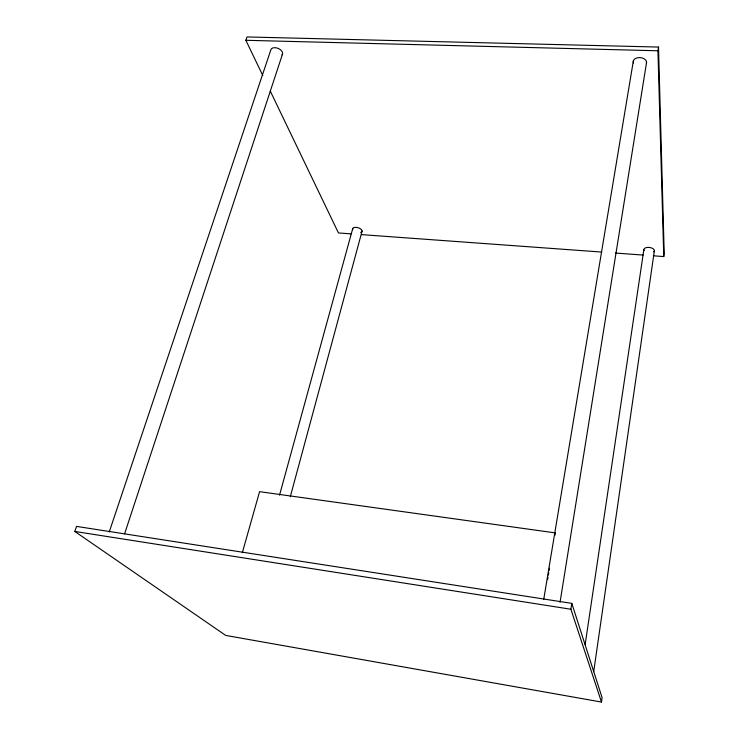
<?xml version="1.0" encoding="UTF-8"?>
<svg xmlns="http://www.w3.org/2000/svg" width="739" height="739" viewBox="0 0 739 739"><rect width="100%" height="100%" fill="white"/><g stroke="black" fill="none" stroke-linecap="round" stroke-linejoin="round"><path stroke-width="1.11" d="M601.472 702.05L602.091 697.625L571.81 603.375L76.551 526.399L74.796 531.443L225.709 635.42L601.472 702.05L570.896 609.241L571.81 603.375M653.415 255.814L663.761 256.572L664.204 253.431L658.514 47.065L247.029 36.95L245.865 40.294L262.788 75.507M593.685 671.723L654.394 250.567M585.159 644.473L643.835 249.81M663.761 256.572L657.932 50.779L658.514 47.065M560.051 602.276L646.588 62.252M547.636 579.57L548.015 577.298M548.393 575.025L548.772 572.743M549.151 570.471L549.53 568.189M555.017 535.193L555.395 532.911L259.583 491.666L242.327 552.717M543.756 599.19L633.388 60.727M290.279 496.774L362.092 231.058M279.527 495.195L352.762 228.434M124.577 533.863L282.51 54.049M109.252 531.941L270.917 49.633A6.208 3.704 22.1 0 1 278.64 48.626A6.208 3.704 22.1 0 1 282.002 54.88M245.865 40.294L657.932 50.779M351.099 233.866L338.453 232.951L270.262 91.045M361.436 234.614L601.685 252.064M615.485 253.061L643.069 255.066M74.796 531.443L570.896 609.241M633.517 63.037A6.697 4.452 5.1 0 1 639.688 57.568A6.697 4.452 5.1 0 1 646.413 63.406M644.057 250.549A5.302 2.753 6.7 0 1 649.673 247.473A5.302 2.753 6.7 0 1 653.747 251.907M352.762 229.718A4.887 2.42 15.8 0 1 355.348 227.353A4.887 2.42 15.8 0 1 361.242 229.441A4.887 2.42 15.8 0 1 360.669 232.517"/></g></svg>
